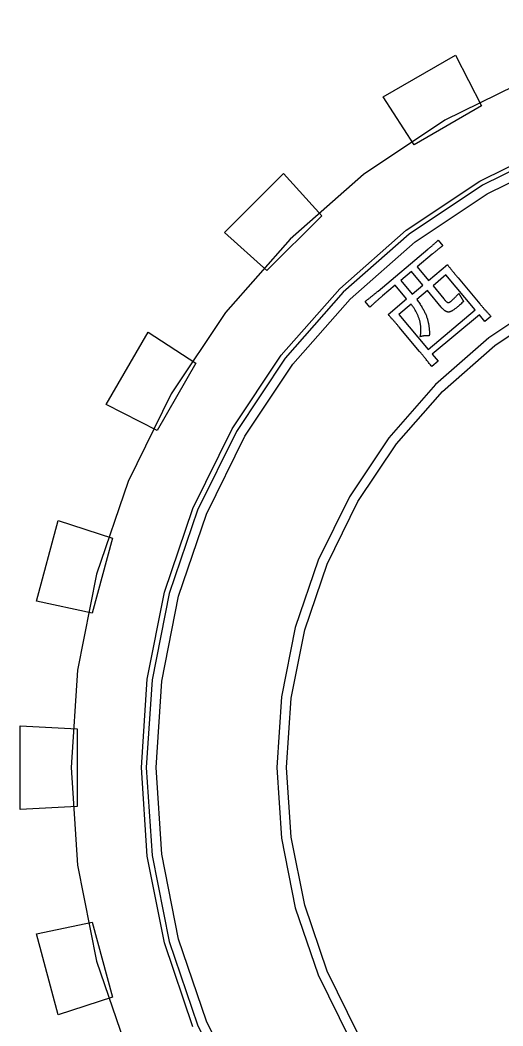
# Model space of a CAD drawing. Header units: millimetres. Extents: x 0.3 to 29.7, y 0.3 to 29.7.
# Drawn here: x 0.32 to 9.2, y 10.25 to 28.74 of the extents above; entities that cross this region are included whole.
import ezdxf

# ---------------------------------------------------------------- set-up
doc = ezdxf.new("R2010")
doc.units = ezdxf.units.MM

msp = doc.modelspace()

# ---------------------------------------------------------------- linework, layer by layer
at = {"layer": 'SILKSCREEN'}
for points in [[(20.2581, 27.6941), (18.5562, 28.2718), (16.7934, 28.6225), (15, 28.74), (13.2066, 28.6225), (11.4438, 28.2718), (9.7419, 27.6941), (8.13, 26.8992), (6.6356, 25.9007), (5.2844, 24.7156), (4.0993, 23.3644), (3.1008, 21.87), (2.3059, 20.2581), (1.7282, 18.5562), (1.3775, 16.7934), (1.26, 15), (1.26, 15), (1.3775, 13.2066), (1.7282, 11.4438), (2.3059, 9.7419)], [(3.4977, 10.2356), (2.9742, 11.7777), (2.6565, 13.3749), (2.55, 15), (2.55, 15), (2.6565, 16.6251), (2.9742, 18.2223), (3.4977, 19.7644), (4.218, 21.225), (5.1228, 22.5791), (6.1965, 23.8035), (7.4209, 24.8772), (8.775, 25.782), (10.2356, 26.5023), (11.7777, 27.0258), (13.3749, 27.3435), (15, 27.45), (16.6251, 27.3435), (18.2223, 27.0258), (19.7644, 26.5023)], [(21.18, 25.7041), (19.73, 26.4192), (18.199, 26.9388), (16.6133, 27.2543), (15, 27.36), (13.3867, 27.2543), (11.801, 26.9388), (10.27, 26.4192), (8.82, 25.7041), (7.4757, 24.8058), (6.2602, 23.7398), (5.1942, 22.5243), (4.2959, 21.18), (3.5808, 19.73), (3.0612, 18.199), (2.7457, 16.6133), (2.64, 15), (2.64, 15), (2.7457, 13.3867), (3.0612, 11.801), (3.5808, 10.27), (4.2959, 8.82)], [(4.4518, 8.91), (3.7471, 10.3389), (3.235, 11.8476), (2.9242, 13.4102), (2.82, 15), (2.82, 15), (2.9242, 16.5898), (3.235, 18.1524), (3.7471, 19.6611), (4.4518, 21.09), (5.337, 22.4147), (6.3874, 23.6126), (7.5853, 24.663), (8.91, 25.5482), (10.3389, 26.2529), (11.8476, 26.765), (13.4102, 27.0758), (15, 27.18), (16.5898, 27.0758), (18.1524, 26.765), (19.6611, 26.2529), (21.09, 25.5482)], [(19.98, 23.6256), (18.8115, 24.2018), (17.5778, 24.6206), (16.3, 24.8748), (15, 24.96), (13.7, 24.8748), (12.4222, 24.6206), (11.1885, 24.2018), (10.02, 23.6256), (8.9367, 22.9018), (7.9572, 22.0428), (7.0982, 21.0633), (6.3744, 19.98), (5.7982, 18.8115), (5.3794, 17.5778), (5.1252, 16.3), (5.04, 15), (5.04, 15), (5.1252, 13.7), (5.3794, 12.4222), (5.7982, 11.1885), (6.3744, 10.02)], [(6.5303, 10.11), (5.9645, 11.2574), (5.5532, 12.4687), (5.3037, 13.7235), (5.22, 15), (5.22, 15), (5.3037, 16.2765), (5.5532, 17.5313), (5.9645, 18.7426), (6.5303, 19.89), (7.241, 20.9537), (8.0845, 21.9155), (9.0463, 22.759), (10.11, 23.4697), (11.2574, 24.0355), (12.4687, 24.4468), (13.7235, 24.6963), (15, 24.78), (16.2765, 24.6963), (17.5313, 24.4468), (18.7426, 24.0355), (19.89, 23.4697)]]:
    msp.add_lwpolyline(points, dxfattribs=at)
for points in [[(7.566, 26.448), (6.993, 27.327), (8.325, 28.098), (8.802, 27.162)], [(4.857, 24.135), (4.077, 24.837), (5.163, 25.923), (5.865, 25.143)], [(6.9018, 23.7585), (7.8174, 24.5268), (7.8251, 24.5332), (7.8327, 24.5397), (7.8405, 24.5463), (7.8482, 24.5528), (7.8559, 24.5595), (7.8637, 24.5662), (7.8715, 24.573), (7.8794, 24.5798), (7.8872, 24.5867), (7.8951, 24.5936), (7.903, 24.6006), (7.9109, 24.6076), (7.9189, 24.6148), (7.9268, 24.6219), (7.9348, 24.6291), (7.9429, 24.6364), (7.9509, 24.6437), (7.959, 24.6511), (7.9671, 24.6586), (7.9752, 24.666), (7.9833, 24.6736), (7.9915, 24.6812), (7.9997, 24.6889), (8.0079, 24.6966), (8.0949, 24.5931), (8.0888, 24.5888), (8.0825, 24.5843), (8.076, 24.5796), (8.0693, 24.5747), (8.0624, 24.5696), (8.0553, 24.5643), (8.048, 24.5588), (8.0405, 24.5531), (8.0328, 24.5472), (8.025, 24.5412), (8.0169, 24.5349), (8.0087, 24.5284), (8.0002, 24.5217), (7.9916, 24.5148), (7.9827, 24.5077), (7.9737, 24.5004), (7.9645, 24.493), (7.9551, 24.4853), (7.9455, 24.4774), (7.9356, 24.4693), (7.9257, 24.461), (7.9155, 24.4526), (7.9051, 24.4439), (7.8945, 24.435), (7.6197, 24.2046), (7.8297, 23.9544), (8.1777, 24.2463), (8.1841, 24.2377), (8.1906, 24.2289), (8.1973, 24.22), (8.2042, 24.211), (8.2111, 24.2018), (8.2183, 24.1925), (8.2255, 24.1831), (8.2329, 24.1735), (8.2405, 24.1639), (8.2482, 24.154), (8.256, 24.1441), (8.264, 24.134), (8.2722, 24.1238), (8.2804, 24.1135), (8.2889, 24.103), (8.2974, 24.0924), (8.3061, 24.0817), (8.315, 24.0709), (8.324, 24.0599), (8.3332, 24.0488), (8.3425, 24.0375), (8.3519, 24.0261), (8.3615, 24.0146), (8.3712, 24.003), (8.7708, 23.5269), (8.7781, 23.5182), (8.7855, 23.5094), (8.793, 23.5006), (8.8007, 23.4916), (8.8084, 23.4826), (8.8163, 23.4734), (8.8243, 23.4642), (8.8323, 23.4549), (8.8405, 23.4455), (8.8488, 23.436), (8.8572, 23.4265), (8.8657, 23.4168), (8.8744, 23.4071), (8.8831, 23.3972), (8.892, 23.3873), (8.9009, 23.3773), (8.91, 23.3672), (8.9192, 23.357), (8.9285, 23.3468), (8.9379, 23.3364), (8.9474, 23.326), (8.957, 23.3154), (8.9668, 23.3048), (8.9766, 23.2941), (8.8668, 23.2017), (8.7645, 23.3238), (7.8975, 22.5966), (8.0052, 22.4685), (7.8891, 22.371), (7.8769, 22.3865), (7.865, 22.4017), (7.8533, 22.4166), (7.8419, 22.4311), (7.8307, 22.4453), (7.8197, 22.4591), (7.809, 22.4727), (7.7986, 22.4858), (7.7884, 22.4987), (7.7784, 22.5112), (7.7687, 22.5233), (7.7592, 22.5352), (7.75, 22.5467), (7.741, 22.5578), (7.7323, 22.5686), (7.7238, 22.5791), (7.7155, 22.5893), (7.7075, 22.5991), (7.6998, 22.6086), (7.6923, 22.6177), (7.685, 22.6265), (7.678, 22.635), (7.6712, 22.6431), (7.6647, 22.6509), (7.2909, 23.0964), (7.2823, 23.1066), (7.2738, 23.1167), (7.2652, 23.1268), (7.2567, 23.1368), (7.2481, 23.1468), (7.2395, 23.1568), (7.231, 23.1667), (7.2224, 23.1766), (7.2138, 23.1864), (7.2052, 23.1962), (7.1967, 23.206), (7.1881, 23.2157), (7.1795, 23.2254), (7.1709, 23.2351), (7.1623, 23.2447), (7.1537, 23.2543), (7.1451, 23.2638), (7.1365, 23.2733), (7.1279, 23.2828), (7.1193, 23.2922), (7.1107, 23.3016), (7.102, 23.3109), (7.0934, 23.3202), (7.0848, 23.3295), (7.4268, 23.6163), (7.2168, 23.8665), (6.9849, 23.6718), (6.9757, 23.6641), (6.9665, 23.6563), (6.9572, 23.6484), (6.9478, 23.6405), (6.9385, 23.6325), (6.929, 23.6244), (6.9196, 23.6162), (6.9101, 23.608), (6.9005, 23.5997), (6.8909, 23.5913), (6.8813, 23.5828), (6.8716, 23.5743), (6.8618, 23.5657), (6.8521, 23.557), (6.8422, 23.5482), (6.8324, 23.5394), (6.8225, 23.5305), (6.8125, 23.5215), (6.8025, 23.5124), (6.7924, 23.5033), (6.7823, 23.4941), (6.7722, 23.4848), (6.762, 23.4754), (6.7518, 23.466), (6.6648, 23.5698), (6.6758, 23.5782), (6.6868, 23.5866), (6.6976, 23.5949), (6.7084, 23.6032), (6.719, 23.6114), (6.7296, 23.6196), (6.74, 23.6278), (6.7503, 23.6358), (6.7606, 23.6439), (6.7707, 23.6519), (6.7807, 23.6598), (6.7907, 23.6677), (6.8005, 23.6755), (6.8102, 23.6833), (6.8198, 23.691), (6.8293, 23.6987), (6.8387, 23.7064), (6.8481, 23.714), (6.8573, 23.7215), (6.8664, 23.729), (6.8754, 23.7365), (6.8843, 23.7439), (6.8931, 23.7512), (6.9018, 23.7585)], [(7.8207, 22.6881), (8.6874, 23.4156), (8.1498, 24.0564), (7.9116, 23.8566), (8.1114, 23.6187), (8.116, 23.6123), (8.1205, 23.6062), (8.1249, 23.6004), (8.1293, 23.5949), (8.1336, 23.5897), (8.1378, 23.5848), (8.142, 23.5803), (8.1461, 23.576), (8.1501, 23.572), (8.154, 23.5683), (8.1579, 23.5649), (8.1616, 23.5618), (8.1654, 23.5591), (8.169, 23.5566), (8.1726, 23.5544), (8.1761, 23.5526), (8.1795, 23.551), (8.1828, 23.5497), (8.1861, 23.5488), (8.1893, 23.5481), (8.1924, 23.5478), (8.1955, 23.5477), (8.1985, 23.548), (8.2014, 23.5485), (8.2045, 23.5495), (8.208, 23.5509), (8.2119, 23.5529), (8.2162, 23.5554), (8.2209, 23.5584), (8.226, 23.562), (8.2314, 23.566), (8.2373, 23.5706), (8.2436, 23.5756), (8.2503, 23.5812), (8.2574, 23.5873), (8.2648, 23.5939), (8.2727, 23.6011), (8.281, 23.6087), (8.2897, 23.6169), (8.2987, 23.6256), (8.3082, 23.6348), (8.3181, 23.6445), (8.3283, 23.6547), (8.339, 23.6654), (8.35, 23.6767), (8.3615, 23.6884), (8.3733, 23.7007), (8.3856, 23.7135), (8.3893, 23.7071), (8.393, 23.7007), (8.3966, 23.6943), (8.4003, 23.688), (8.404, 23.6817), (8.4077, 23.6755), (8.4114, 23.6693), (8.4151, 23.6631), (8.4188, 23.657), (8.4225, 23.6509), (8.4262, 23.6449), (8.4299, 23.6389), (8.4336, 23.6329), (8.4374, 23.627), (8.4411, 23.6211), (8.4448, 23.6152), (8.4485, 23.6094), (8.4523, 23.6036), (8.456, 23.5979), (8.4597, 23.5922), (8.4635, 23.5865), (8.4672, 23.5809), (8.471, 23.5753), (8.4747, 23.5698), (8.459, 23.555), (8.4437, 23.5408), (8.4288, 23.5271), (8.4143, 23.5141), (8.4002, 23.5016), (8.3866, 23.4897), (8.3734, 23.4784), (8.3605, 23.4676), (8.3481, 23.4575), (8.3361, 23.4479), (8.3245, 23.4389), (8.3134, 23.4305), (8.3026, 23.4227), (8.2923, 23.4155), (8.2823, 23.4088), (8.2728, 23.4027), (8.2637, 23.3972), (8.255, 23.3923), (8.2468, 23.388), (8.2389, 23.3843), (8.2315, 23.3811), (8.2244, 23.3785), (8.2178, 23.3765), (8.2116, 23.3751), (8.2056, 23.3742), (8.1996, 23.3737), (8.1936, 23.3735), (8.1876, 23.3738), (8.1815, 23.3745), (8.1755, 23.3756), (8.1694, 23.3771), (8.1633, 23.379), (8.1572, 23.3813), (8.1511, 23.3841), (8.145, 23.3872), (8.1388, 23.3907), (8.1327, 23.3946), (8.1265, 23.399), (8.1203, 23.4037), (8.1141, 23.4088), (8.1079, 23.4144), (8.1017, 23.4203), (8.0954, 23.4267), (8.0892, 23.4334), (8.0829, 23.4406), (8.0766, 23.4482), (8.0703, 23.4561), (8.064, 23.4645), (7.8078, 23.7696), (7.6125, 23.6058), (7.6254, 23.5882), (7.6379, 23.5708), (7.6499, 23.5536), (7.6616, 23.5366), (7.6729, 23.5197), (7.6838, 23.503), (7.6943, 23.4865), (7.7044, 23.4701), (7.7141, 23.454), (7.7234, 23.4379), (7.7323, 23.4221), (7.7407, 23.4064), (7.7489, 23.391), (7.7566, 23.3756), (7.7639, 23.3605), (7.7708, 23.3455), (7.7773, 23.3307), (7.7834, 23.3161), (7.7891, 23.3017), (7.7944, 23.2874), (7.7993, 23.2733), (7.8039, 23.2593), (7.808, 23.2456), (7.8117, 23.232), (7.8151, 23.2185), (7.8184, 23.2051), (7.8214, 23.1919), (7.8243, 23.1787), (7.827, 23.1656), (7.8295, 23.1526), (7.8318, 23.1397), (7.8339, 23.1269), (7.8358, 23.1142), (7.8376, 23.1015), (7.8391, 23.089), (7.8405, 23.0766), (7.8417, 23.0643), (7.8427, 23.052), (7.8435, 23.0399), (7.8441, 23.0279), (7.8445, 23.0159), (7.8448, 23.0041), (7.8448, 22.9923), (7.8447, 22.9807), (7.8444, 22.9691), (7.8439, 22.9576), (7.8432, 22.9463), (7.8423, 22.935), (7.8362, 22.9359), (7.8301, 22.9367), (7.8238, 22.9374), (7.8175, 22.938), (7.8112, 22.9384), (7.8047, 22.9386), (7.7982, 22.9388), (7.7917, 22.9388), (7.785, 22.9387), (7.7783, 22.9384), (7.7715, 22.9381), (7.7647, 22.9376), (7.7578, 22.9369), (7.7508, 22.9361), (7.7437, 22.9352), (7.7366, 22.9342), (7.7294, 22.933), (7.7221, 22.9317), (7.7148, 22.9303), (7.7073, 22.9287), (7.6999, 22.9271), (7.6923, 22.9252), (7.6847, 22.9233), (7.677, 22.9212), (7.6794, 22.9337), (7.6816, 22.9462), (7.6835, 22.9587), (7.6851, 22.9712), (7.6865, 22.9837), (7.6877, 22.9962), (7.6886, 23.0086), (7.6893, 23.0211), (7.6897, 23.0335), (7.6899, 23.046), (7.6898, 23.0584), (7.6895, 23.0708), (7.689, 23.0832), (7.6882, 23.0956), (7.6871, 23.108), (7.6858, 23.1204), (7.6843, 23.1328), (7.6825, 23.1451), (7.6804, 23.1575), (7.6781, 23.1698), (7.6756, 23.1822), (7.6728, 23.1945), (7.6698, 23.2068), (7.6665, 23.2191), (7.663, 23.2314), (7.6592, 23.2438), (7.6551, 23.2561), (7.6508, 23.2685), (7.6462, 23.2809), (7.6413, 23.2933), (7.6362, 23.3057), (7.6308, 23.3181), (7.6252, 23.3305), (7.6193, 23.343), (7.6131, 23.3554), (7.6067, 23.3679), (7.5999, 23.3804), (7.593, 23.3929), (7.5857, 23.4054), (7.5782, 23.4179), (7.5705, 23.4304), (7.5624, 23.443), (7.5541, 23.4555), (7.5456, 23.4681), (7.5368, 23.4807), (7.5277, 23.4933), (7.5183, 23.5059), (7.5087, 23.5185), (7.2828, 23.3292), (7.8207, 22.6881)], [(7.5306, 23.7033), (7.7259, 23.8674), (7.5159, 24.1176), (7.3206, 23.9538), (7.5306, 23.7033)], [(2.838, 21.198), (1.902, 21.675), (2.673, 23.007), (3.552, 22.434)], [(1.647, 17.838), (0.621, 18.057), (1.02, 19.542), (2.019, 19.218)], [(1.368, 14.286), (0.321, 14.232), (0.321, 15.768), (1.368, 15.714)], [(2.019, 10.782), (1.02, 10.458), (0.621, 11.943), (1.647, 12.162)]]:
    msp.add_lwpolyline(points, close=True, dxfattribs=at)

doc.saveas('drawing.dxf')
